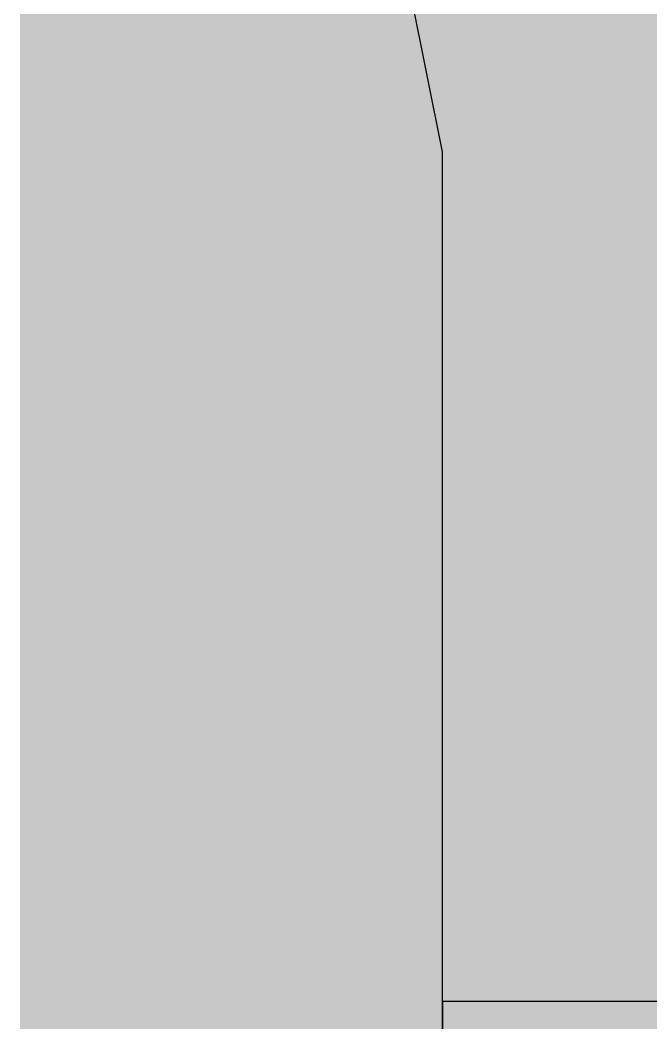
# Model space of a CAD drawing. Header units: millimetres. Extents: x 457 to 3457, y 154 to 6041.
# Drawn here: x 821.4 to 932.8, y 1260 to 1437 of the extents above; entities that cross this region are included whole.
import ezdxf

# ---------------------------------------------------------------- set-up
doc = ezdxf.new("R2010")
doc.units = ezdxf.units.MM
for name, color, linetype in [('4E', 7, 'Continuous'), ('Background', 7, 'Continuous'), ('RUNWAYS', 7, 'Continuous')]:
    doc.layers.add(name, color=color, linetype=linetype)

# ---------------------------------------------------------------- blocks, each defined once
blk = doc.blocks.new('TOT')
at = {"layer": '4E', "true_color": 0x136734, "transparency": 33554687}
h = blk.add_hatch(color=116, dxfattribs=at)
h.dxf.hatch_style = 1
h.paths.add_polyline_path([(-914.35, -1391.777), (-914.35, -1241.793), (-944.35, -1091.793), (-944.35, 488.207), (-989.35, 488.207), (-989.35, 488.207), (-989.35, -1751.793), (-914.484, -1751.793)])
h.paths.add_polyline_path([(-764.216, -1751.793), (-764.339, -1421.793), (-764.35, -1421.793), (-764.35, -1241.793), (-734.35, -1091.793), (-734.35, 488.207), (-689.35, 488.207), (-689.35, -1751.793)])
h.paths.add_polyline_path([(-689.35, 2728.207), (-764.216, 2728.207), (-764.35, 2368.191), (-764.35, 2218.207), (-734.35, 2068.207), (-734.35, 488.207), (-689.35, 488.207)])
h.paths.add_polyline_path([(178.054, -1987.847), (178.054, -2017.63), (187.415, -2017.63), (187.415, -1987.847)], flags=9)
h.paths.add_polyline_path([(195.371, -1686.485), (223.214, -1686.485), (223.214, -1677.124), (195.371, -1677.124)], flags=9)
h.paths.add_polyline_path([(219.159, -2046.334), (249.331, -2046.334), (249.331, -2036.973), (219.159, -2036.973)], flags=9)
at = {"layer": '4E', "true_color": 0x939598, "transparency": 33554687}
h = blk.add_hatch(color=252, dxfattribs=at)
h.dxf.hatch_style = 1
h.paths.add_polyline_path([(-869.753, 487.987), (-944.753, 487.987), (-944.753, -1092.013), (-914.753, -1242.013), (-914.753, -1392.013), (-869.753, -1392.013)])
h.paths.add_polyline_path([(-862.253, -1392.013), (-914.753, -1392.013), (-914.753, -1422.013), (-914.363, -1422.013), (-862.253, -1422.013)])
h.paths.add_polyline_path([(-764.753, -1392.013), (-817.253, -1392.013), (-817.253, -1422.013), (-764.753, -1422.013)])
h.paths.add_polyline_path([(-734.753, -1092.013), (-734.753, 487.987), (-809.753, 487.987), (-809.753, -1392.013), (-764.753, -1392.013), (-764.753, -1242.013)])
h.paths.add_polyline_path([(-869.753, 2367.987), (-914.753, 2367.987), (-914.753, 2217.987), (-944.753, 2067.987), (-944.753, 487.987), (-869.753, 487.987)])
h.paths.add_polyline_path([(-764.753, 2367.987), (-809.753, 2367.987), (-809.753, 487.987), (-734.753, 487.987), (-734.753, 2067.987), (-764.753, 2217.987)])
h.paths.add_polyline_path([(-764.753, 2397.987), (-817.253, 2397.987), (-817.253, 2367.987), (-764.753, 2367.987)])
h.paths.add_polyline_path([(-862.253, 2397.987), (-914.753, 2397.987), (-914.753, 2367.987), (-869.753, 2367.987), (-862.253, 2367.987)])
at = {"layer": '4E'}
for p, q in [((-914.753, -1242.013), (-944.753, -1092.013)), ((-914.753, -1422.013), (-914.753, -1242.013))]:
    blk.add_line(p, q, dxfattribs=at)
at = {"layer": 'RUNWAYS'}
for p, q in [((-914.753, -1391.997), (-914.992, -2092.013)), ((-862.253, -1392.013), (-914.753, -1392.013))]:
    blk.add_line(p, q, dxfattribs=at)

msp = doc.modelspace()

# ---------------------------------------------------------------- block references
at = {"layer": 'Background'}
msp.add_blockref('TOT', (1810.78, 2655.78), dxfattribs=at)

doc.saveas('drawing.dxf')
